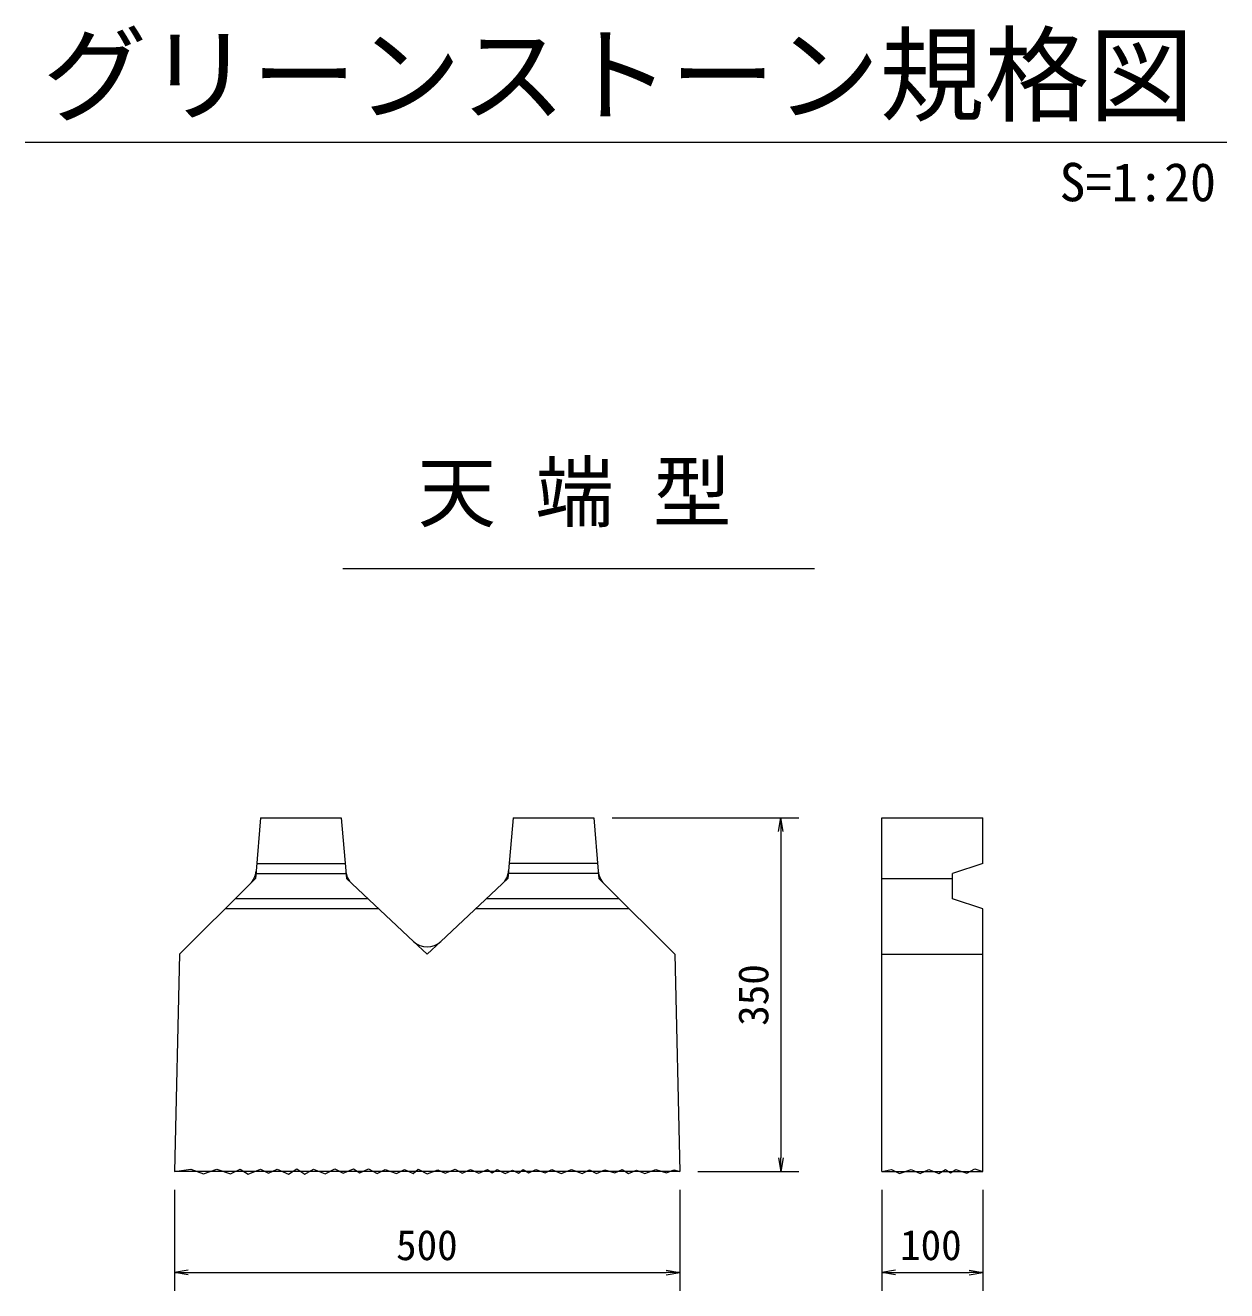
# Model space of a CAD drawing. Units: millimetres, scale not verified. Extents: x 1702 to 43752, y 1233 to 30933.
# Drawn here: x 18899 to 24845, y 9602 to 15865 of the extents above; entities that cross this region are included whole.
import ezdxf
from ezdxf.enums import TextEntityAlignment as Align

# ---------------------------------------------------------------- set-up
doc = ezdxf.new("R2010")
doc.units = ezdxf.units.MM
doc.header["$LTSCALE"] = 50
for name, color, linetype, lineweight in [('D-STR-DIM', 7, 'Continuous', 13), ('D-STR-HTXT', 7, 'Continuous', 13), ('D-STR-STR（BLOCK）', 1, 'Continuous', 13), ('D-STR-TXT', 7, 'Continuous', 13)]:
    doc.layers.add(name, color=color, linetype=linetype, lineweight=lineweight)
doc.styles.add('ＭＳ ゴシック', font='')
doc.styles.get('ＭＳ ゴシック').set_extended_font_data('MS Gothic')

msp = doc.modelspace()

# ---------------------------------------------------------------- linework, layer by layer
at = {"layer": 'D-STR-DIM'}
for p, q in [((21802.69, 11941.86), (22727.69, 11941.86)), ((22626.44, 11874.36), (22637.69, 11941.86)), ((22648.94, 11874.36), (22637.69, 11941.86)), ((22637.69, 11941.86), (22637.69, 11874.36)), ((22637.69, 11874.36), (22637.69, 10259.36)), ((22626.44, 10259.36), (22637.69, 10191.86)), ((22648.94, 10259.36), (22637.69, 10191.86)), ((22637.69, 10191.86), (22637.69, 10259.36)), ((22227.69, 10191.86), (22727.69, 10191.86)), ((19637.69, 10101.86), (19637.69, 9601.86)), ((22137.69, 10101.86), (22137.69, 9601.86)), ((23137.69, 10101.86), (23137.69, 9601.86)), ((23637.69, 10101.86), (23637.69, 9601.86)), ((19705.19, 9703.11), (19637.69, 9691.86)), ((19705.19, 9680.61), (19637.69, 9691.86)), ((19637.69, 9691.86), (19705.19, 9691.86)), ((19705.19, 9691.86), (22070.19, 9691.86)), ((22070.19, 9703.11), (22137.69, 9691.86)), ((22070.19, 9680.61), (22137.69, 9691.86)), ((22137.69, 9691.86), (22070.19, 9691.86)), ((23205.19, 9703.11), (23137.69, 9691.86)), ((23205.19, 9680.61), (23137.69, 9691.86)), ((23137.69, 9691.86), (23205.19, 9691.86)), ((23205.19, 9691.86), (23570.19, 9691.86)), ((23570.19, 9703.11), (23637.69, 9691.86)), ((23570.19, 9680.61), (23637.69, 9691.86)), ((23637.69, 9691.86), (23570.19, 9691.86))]:
    msp.add_line(p, q, dxfattribs=at)
at = {"layer": 'D-STR-HTXT'}
msp.add_line((18898.87, 15286.32), (24844.76, 15286.32), dxfattribs=at)
at = {"layer": 'D-STR-STR（BLOCK）'}
for p, q in [((20062.69, 11941.86), (20040.73, 11678.36)), ((20062.69, 11941.86), (20462.69, 11941.86)), ((20462.69, 11941.86), (20484.49, 11680.19)), ((21312.69, 11941.86), (21290.88, 11680.19)), ((21312.69, 11941.86), (21712.69, 11941.86)), ((21712.69, 11941.86), (21734.65, 11678.36)), ((23137.69, 10191.86), (23137.69, 11941.86)), ((23137.69, 11941.86), (23637.69, 11941.86)), ((23637.69, 11716.86), (23637.69, 11941.86)), ((20043.94, 11716.86), (20481.44, 11716.86)), ((21731.44, 11716.86), (21293.94, 11716.86)), ((23637.69, 11716.86), (23487.69, 11666.86)), ((20040.73, 11678.36), (20037.69, 11641.86)), ((20039.09, 11666.86), (20486.52, 11666.86)), ((20484.49, 11680.19), (20487.69, 11641.86)), ((21290.88, 11680.19), (21287.69, 11641.86)), ((21736.28, 11666.86), (21288.86, 11666.86)), ((21734.65, 11678.36), (21737.69, 11641.86)), ((23487.69, 11541.86), (23487.69, 11666.86)), ((20011.79, 11615.95), (19662.69, 11266.86)), ((20037.69, 11641.86), (20011.79, 11615.95)), ((20487.69, 11641.86), (20515.75, 11615.54)), ((20515.75, 11615.54), (20819.29, 11330.98)), ((21259.62, 11615.54), (20956.08, 11330.98)), ((21287.69, 11641.86), (21259.62, 11615.54)), ((21737.69, 11641.86), (21763.59, 11615.95)), ((21763.59, 11615.95), (22112.69, 11266.86)), ((23137.69, 11641.86), (23487.69, 11641.86)), ((20594.36, 11541.86), (19937.69, 11541.86)), ((21837.69, 11541.86), (21181.02, 11541.86)), ((23637.69, 11491.86), (23487.69, 11541.86)), ((20647.69, 11491.86), (19887.69, 11491.86)), ((21887.69, 11491.86), (21127.69, 11491.86)), ((23637.69, 10191.86), (23637.69, 11491.86)), ((20819.29, 11330.98), (20887.69, 11266.86)), ((20887.69, 11266.86), (20956.08, 11330.98)), ((19662.69, 11266.86), (19637.69, 10191.86)), ((22112.69, 11266.86), (22137.69, 10191.86)), ((23137.69, 11266.86), (23637.69, 11266.86)), ((19637.69, 10191.86), (19718.77, 10203.54)), ((22137.69, 10191.86), (19637.69, 10191.86)), ((19718.77, 10203.54), (19781.23, 10180.67)), ((19781.23, 10180.67), (19847.21, 10203.54)), ((19847.21, 10203.54), (19914.95, 10180.67)), ((19914.95, 10180.67), (19961.57, 10202.66)), ((19961.57, 10202.66), (20002.04, 10178.04)), ((20002.04, 10178.04), (20062.73, 10203.54)), ((20062.73, 10203.54), (20103.2, 10184.19)), ((20103.2, 10184.19), (20145.43, 10203.54)), ((20145.43, 10203.54), (20201.73, 10178.04)), ((20201.73, 10178.04), (20243.07, 10205.29)), ((20243.07, 10205.29), (20282.19, 10178.89)), ((20282.19, 10178.89), (20325.3, 10202.63)), ((20325.3, 10202.63), (20383.36, 10180.65)), ((20383.36, 10180.65), (20429.98, 10204.39)), ((20429.98, 10204.39), (20472.21, 10183.29)), ((20472.21, 10183.29), (20522.61, 10204.41)), ((20522.61, 10204.41), (20555.16, 10185.95)), ((20555.16, 10185.95), (20597.38, 10204.41)), ((20597.38, 10204.41), (20640.49, 10182.43)), ((20640.49, 10182.43), (20679.66, 10202.43)), ((20679.66, 10202.43), (20736, 10182.01)), ((20736, 10182.01), (20775.44, 10201.72)), ((20775.44, 10201.72), (20819.1, 10182.72)), ((20819.1, 10182.72), (20843.05, 10203.13)), ((20843.05, 10203.13), (20887.74, 10180.59)), ((20887.74, 10180.59), (20941.27, 10200.3)), ((20941.27, 10200.3), (20977.18, 10183.4)), ((20977.18, 10183.4), (21025.77, 10203.11)), ((21025.77, 10203.11), (21061.69, 10183.4)), ((21061.69, 10183.4), (21102.07, 10201.02)), ((21102.07, 10201.02), (21143.62, 10183.42)), ((21143.62, 10183.42), (21186.58, 10201.02)), ((21186.58, 10201.02), (21209.82, 10185.53)), ((21209.82, 10185.53), (21233.76, 10202.42)), ((21233.76, 10202.42), (21273.46, 10181.3)), ((21273.46, 10181.3), (21310.79, 10198.9)), ((21310.79, 10198.9), (21338.96, 10184.11)), ((21338.96, 10184.11), (21362.2, 10201.01)), ((21362.2, 10201.01), (21391.07, 10185.52)), ((21391.07, 10185.52), (21425.09, 10201.73)), ((21425.09, 10201.73), (21472.27, 10185.54)), ((21472.27, 10185.54), (21505.37, 10201.73)), ((21505.37, 10201.73), (21551.37, 10182.02)), ((21551.37, 10182.02), (21601.38, 10201.73)), ((21601.38, 10201.73), (21654.9, 10182.02)), ((21654.9, 10182.02), (21690.81, 10200.32)), ((21690.81, 10200.32), (21726.03, 10182.72)), ((21726.03, 10182.72), (21766.55, 10199.62)), ((21766.55, 10199.62), (21815.85, 10184.84)), ((21815.85, 10184.84), (21852.47, 10201.03)), ((21852.47, 10201.03), (21884.16, 10182.72)), ((21884.16, 10182.72), (21923.6, 10198.21)), ((21923.6, 10198.21), (21965.15, 10182.72)), ((21965.15, 10182.72), (22020.09, 10202.43)), ((22020.09, 10202.43), (22072.96, 10185.54)), ((22072.96, 10185.54), (22107.98, 10200.32)), ((22107.98, 10200.32), (22137.69, 10191.86)), ((23137.69, 10191.86), (23186.49, 10201.77)), ((23137.69, 10191.86), (23637.69, 10191.86)), ((23186.49, 10201.77), (23224.69, 10182.75)), ((23224.69, 10182.75), (23283.46, 10201.77)), ((23283.46, 10201.77), (23327.53, 10181.22)), ((23327.53, 10181.22), (23370.63, 10202.53)), ((23370.63, 10202.53), (23420.51, 10181.22)), ((23420.51, 10181.22), (23452.48, 10201.77)), ((23452.48, 10201.77), (23478.37, 10185.03)), ((23478.37, 10185.03), (23503.49, 10201.01)), ((23503.49, 10201.01), (23558.66, 10182.78)), ((23558.66, 10182.78), (23597.64, 10204.61)), ((23597.64, 10204.61), (23637.69, 10191.86))]:
    msp.add_line(p, q, dxfattribs=at)
for centre, start, end in [((19941.08, 11686.67), 315, 355.23636), ((20584.15, 11688.5), 184.76364, 226.84761), ((21191.23, 11688.5), 313.15239, 355.23636), ((21834.3, 11686.67), 184.76364, 225), ((20887.69, 11403.93), 226.84761, 313.15239)]:
    msp.add_arc(centre, 100, start, end, dxfattribs=at)
at = {"layer": 'D-STR-TXT'}
msp.add_line((20469.95, 13176.88), (22805.43, 13176.88), dxfattribs=at)

# ---------------------------------------------------------------- texts
at = {"layer": 'D-STR-DIM', "style": 'ＭＳ ゴシック'}
msp.add_text('350', height=149.5, rotation=90, dxfattribs=at).set_placement((22621.37, 10912.95), align=Align.BOTTOM_LEFT)
for s, p in [('500', (20733.79, 9708.18)), ('100', (23228.19, 9708.18))]:
    msp.add_text(s, height=149.5, dxfattribs=at).set_placement(p, align=Align.BOTTOM_LEFT)
at = {"layer": 'D-STR-HTXT', "style": 'ＭＳ ゴシック'}
msp.add_text('グリーンストーン規格図', height=379.8, dxfattribs=at).set_placement((21832.54, 15315.55), align=Align.BOTTOM_CENTER)
msp.add_text('S=1:20', height=189.9, dxfattribs=at).set_placement((24017.07, 14937.32), align=Align.BOTTOM_LEFT)
at = {"layer": 'D-STR-TXT', "style": 'ＭＳ ゴシック'}
msp.add_text('天 端 型', height=284.8, dxfattribs=at).set_placement((21617.09, 13326.88), align=Align.BOTTOM_CENTER)

doc.saveas('drawing.dxf')
